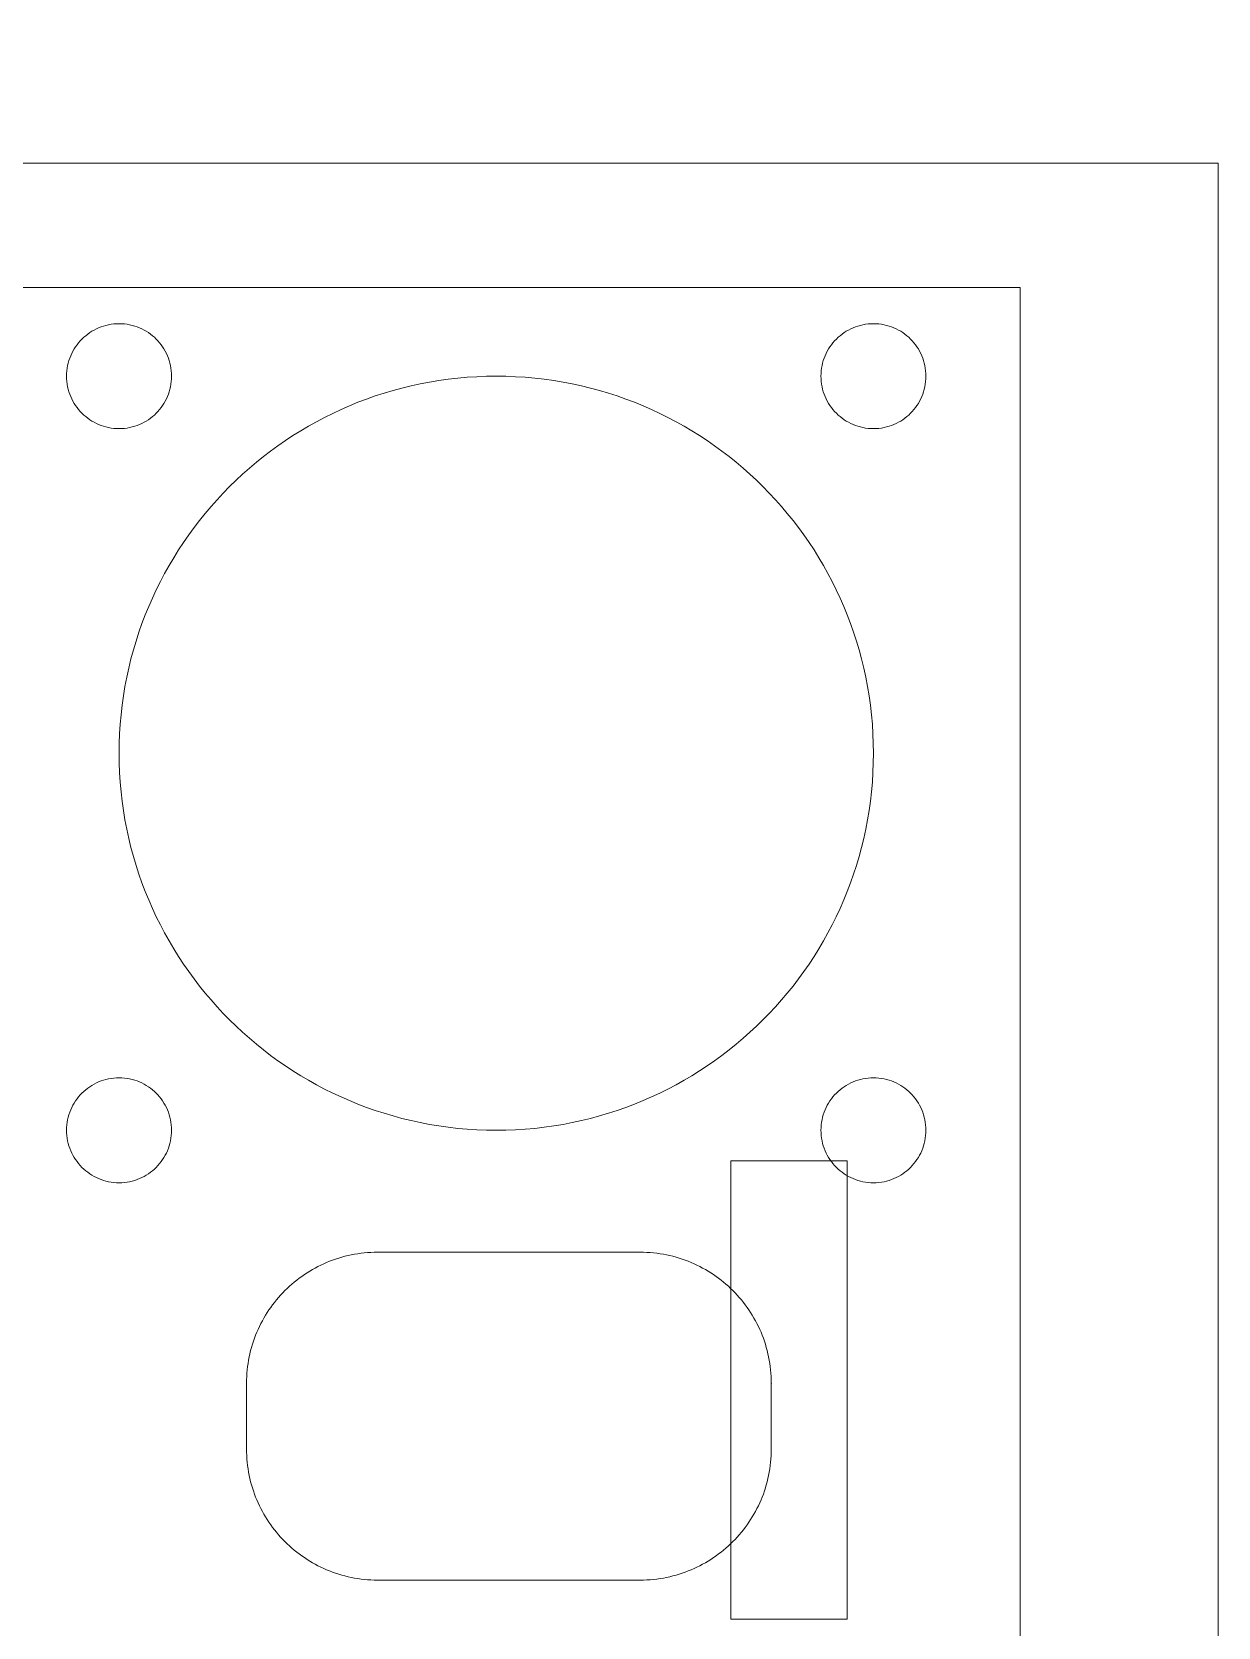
# Model space of a CAD drawing. Header units: inches. Extents: x 1096 to 1180, y 453 to 617.
# Drawn here: x 1143.54 to 1179.71, y 567.85 to 616.5 of the extents above; entities that cross this region are included whole.
import ezdxf

# ---------------------------------------------------------------- set-up
doc = ezdxf.new("R2010")
doc.units = ezdxf.units.IN
doc.header["$MEASUREMENT"] = 0
doc.layers.add('48', color=7, linetype='Continuous')

# ---------------------------------------------------------------- blocks, each defined once
blk = doc.blocks.new('block 10')
at = {"layer": '48', "color": 7, "lineweight": 5, "true_color": 0xffffff}
blk.add_lwpolyline([(1164.847, 582.066), (1165.736, 582.066), (1166.625, 582.066), (1167.514, 582.066), (1168.403, 582.066)], dxfattribs=at)
blk = doc.blocks.new('block 11')
at = {"layer": '48', "color": 7, "lineweight": 5, "true_color": 0xffffff}
blk.add_lwpolyline([(1168.403, 582.066), (1168.403, 578.574), (1168.403, 575.081), (1168.403, 571.589), (1168.403, 568.096)], dxfattribs=at)
blk = doc.blocks.new('block 12')
at = {"layer": '48', "color": 7, "lineweight": 5, "true_color": 0xffffff}
blk.add_lwpolyline([(1168.403, 568.096), (1167.514, 568.096), (1166.625, 568.096), (1165.736, 568.096), (1164.847, 568.096)], dxfattribs=at)
blk = doc.blocks.new('block 13')
at = {"layer": '48', "color": 7, "lineweight": 5, "true_color": 0xffffff}
blk.add_lwpolyline([(1164.847, 568.096), (1164.847, 571.589), (1164.847, 575.081), (1164.847, 578.574), (1164.847, 582.066)], dxfattribs=at)
blk = doc.blocks.new('block 160')
at = {"layer": '48', "color": 7, "lineweight": 5, "true_color": 0xffffff}
blk.add_lwpolyline([(1150.086, 575.284), (1150.086, 574.784), (1150.086, 574.284), (1150.086, 573.784), (1150.086, 573.284)], dxfattribs=at)
blk = doc.blocks.new('block 161')
at = {"layer": '48', "color": 7, "lineweight": 5, "true_color": 0xffffff}
blk.add_open_spline([(1150.084, 573.284), (1150.085, 573.284), (1150.086, 573.283), (1150.086, 573.283), (1150.087, 573.283), (1150.087, 573.283), (1150.088, 573.283), (1150.088, 573.283), (1150.088, 573.283), (1150.089, 573.283), (1150.089, 573.284), (1150.089, 573.284), (1150.089, 573.284)], degree=3, knots=[0, 0, 0, 0, 1, 1, 1, 2, 2, 2, 3, 3, 3, 4, 4, 4, 4], dxfattribs=at)
blk = doc.blocks.new('block 162')
at = {"layer": '48', "color": 7, "lineweight": 5, "true_color": 0xffffff}
blk.add_open_spline([(1150.089, 575.284), (1150.088, 575.285), (1150.087, 575.285), (1150.086, 575.286), (1150.086, 575.286), (1150.085, 575.286), (1150.085, 575.286), (1150.085, 575.286), (1150.084, 575.286), (1150.084, 575.285), (1150.084, 575.285), (1150.084, 575.285), (1150.084, 575.284)], degree=3, knots=[0, 0, 0, 0, 1, 1, 1, 2, 2, 2, 3, 3, 3, 4, 4, 4, 4], dxfattribs=at)
blk = doc.blocks.new('block 163')
at = {"layer": '48', "color": 7, "lineweight": 5, "true_color": 0xffffff}
blk.add_open_spline([(1150.086, 573.284), (1150.086, 572.732), (1150.198, 572.206), (1150.401, 571.727), (1150.603, 571.249), (1150.896, 570.818), (1151.258, 570.456), (1151.62, 570.094), (1152.051, 569.801), (1152.529, 569.599), (1153.008, 569.396), (1153.534, 569.284), (1154.086, 569.284)], degree=3, knots=[0, 0, 0, 0, 1, 1, 1, 2, 2, 2, 3, 3, 3, 4, 4, 4, 4], dxfattribs=at)
blk = doc.blocks.new('block 164')
at = {"layer": '48', "color": 7, "lineweight": 5, "true_color": 0xffffff}
blk.add_open_spline([(1150.089, 573.284), (1150.088, 573.285), (1150.087, 573.285), (1150.086, 573.286), (1150.086, 573.286), (1150.085, 573.286), (1150.085, 573.286), (1150.085, 573.286), (1150.084, 573.286), (1150.084, 573.285), (1150.084, 573.285), (1150.084, 573.285), (1150.084, 573.284)], degree=3, knots=[0, 0, 0, 0, 1, 1, 1, 2, 2, 2, 3, 3, 3, 4, 4, 4, 4], dxfattribs=at)
blk = doc.blocks.new('block 165')
at = {"layer": '48', "color": 7, "lineweight": 5, "true_color": 0xffffff}
blk.add_open_spline([(1154.086, 569.282), (1154.087, 569.283), (1154.087, 569.284), (1154.088, 569.284), (1154.088, 569.285), (1154.088, 569.285), (1154.088, 569.286), (1154.088, 569.286), (1154.088, 569.286), (1154.087, 569.287), (1154.087, 569.287), (1154.087, 569.287), (1154.086, 569.287)], degree=3, knots=[0, 0, 0, 0, 1, 1, 1, 2, 2, 2, 3, 3, 3, 4, 4, 4, 4], dxfattribs=at)
blk = doc.blocks.new('block 166')
at = {"layer": '48', "color": 7, "lineweight": 5, "true_color": 0xffffff}
blk.add_lwpolyline([(1154.086, 569.284), (1156.086, 569.284), (1158.086, 569.284), (1160.086, 569.284), (1162.086, 569.284)], dxfattribs=at)
blk = doc.blocks.new('block 167')
at = {"layer": '48', "color": 7, "lineweight": 5, "true_color": 0xffffff}
blk.add_open_spline([(1162.086, 569.282), (1162.087, 569.283), (1162.087, 569.284), (1162.088, 569.284), (1162.088, 569.285), (1162.088, 569.285), (1162.088, 569.286), (1162.088, 569.286), (1162.088, 569.286), (1162.087, 569.287), (1162.087, 569.287), (1162.087, 569.287), (1162.086, 569.287)], degree=3, knots=[0, 0, 0, 0, 1, 1, 1, 2, 2, 2, 3, 3, 3, 4, 4, 4, 4], dxfattribs=at)
blk = doc.blocks.new('block 168')
at = {"layer": '48', "color": 7, "lineweight": 5, "true_color": 0xffffff}
blk.add_open_spline([(1154.086, 569.287), (1154.086, 569.286), (1154.085, 569.285), (1154.085, 569.284), (1154.085, 569.284), (1154.085, 569.283), (1154.085, 569.283), (1154.085, 569.283), (1154.085, 569.282), (1154.085, 569.282), (1154.086, 569.282), (1154.086, 569.282), (1154.086, 569.282)], degree=3, knots=[0, 0, 0, 0, 1, 1, 1, 2, 2, 2, 3, 3, 3, 4, 4, 4, 4], dxfattribs=at)
blk = doc.blocks.new('block 169')
at = {"layer": '48', "color": 7, "lineweight": 5, "true_color": 0xffffff}
blk.add_open_spline([(1162.086, 569.284), (1162.639, 569.284), (1163.165, 569.396), (1163.643, 569.599), (1164.122, 569.801), (1164.553, 570.094), (1164.915, 570.456), (1165.277, 570.818), (1165.57, 571.249), (1165.772, 571.727), (1165.974, 572.206), (1166.086, 572.732), (1166.086, 573.284)], degree=3, knots=[0, 0, 0, 0, 1, 1, 1, 2, 2, 2, 3, 3, 3, 4, 4, 4, 4], dxfattribs=at)
blk = doc.blocks.new('block 170')
at = {"layer": '48', "color": 7, "lineweight": 5, "true_color": 0xffffff}
blk.add_open_spline([(1162.086, 569.287), (1162.086, 569.286), (1162.085, 569.285), (1162.085, 569.284), (1162.085, 569.284), (1162.085, 569.283), (1162.085, 569.283), (1162.085, 569.283), (1162.085, 569.282), (1162.085, 569.282), (1162.086, 569.282), (1162.086, 569.282), (1162.086, 569.282)], degree=3, knots=[0, 0, 0, 0, 1, 1, 1, 2, 2, 2, 3, 3, 3, 4, 4, 4, 4], dxfattribs=at)
blk = doc.blocks.new('block 171')
at = {"layer": '48', "color": 7, "lineweight": 5, "true_color": 0xffffff}
blk.add_open_spline([(1166.089, 573.284), (1166.088, 573.285), (1166.087, 573.285), (1166.086, 573.286), (1166.086, 573.286), (1166.085, 573.286), (1166.085, 573.286), (1166.085, 573.286), (1166.084, 573.286), (1166.084, 573.285), (1166.084, 573.285), (1166.084, 573.285), (1166.084, 573.284)], degree=3, knots=[0, 0, 0, 0, 1, 1, 1, 2, 2, 2, 3, 3, 3, 4, 4, 4, 4], dxfattribs=at)
blk = doc.blocks.new('block 172')
at = {"layer": '48', "color": 7, "lineweight": 5, "true_color": 0xffffff}
blk.add_lwpolyline([(1166.086, 573.284), (1166.086, 573.784), (1166.086, 574.284), (1166.086, 574.784), (1166.086, 575.284)], dxfattribs=at)
blk = doc.blocks.new('block 173')
at = {"layer": '48', "color": 7, "lineweight": 5, "true_color": 0xffffff}
blk.add_open_spline([(1166.089, 575.284), (1166.088, 575.285), (1166.087, 575.285), (1166.086, 575.286), (1166.086, 575.286), (1166.085, 575.286), (1166.085, 575.286), (1166.085, 575.286), (1166.084, 575.286), (1166.084, 575.285), (1166.084, 575.285), (1166.084, 575.285), (1166.084, 575.284)], degree=3, knots=[0, 0, 0, 0, 1, 1, 1, 2, 2, 2, 3, 3, 3, 4, 4, 4, 4], dxfattribs=at)
blk = doc.blocks.new('block 174')
at = {"layer": '48', "color": 7, "lineweight": 5, "true_color": 0xffffff}
blk.add_open_spline([(1166.084, 573.284), (1166.085, 573.284), (1166.086, 573.283), (1166.086, 573.283), (1166.087, 573.283), (1166.087, 573.283), (1166.088, 573.283), (1166.088, 573.283), (1166.088, 573.283), (1166.089, 573.283), (1166.089, 573.284), (1166.089, 573.284), (1166.089, 573.284)], degree=3, knots=[0, 0, 0, 0, 1, 1, 1, 2, 2, 2, 3, 3, 3, 4, 4, 4, 4], dxfattribs=at)
blk = doc.blocks.new('block 175')
at = {"layer": '48', "color": 7, "lineweight": 5, "true_color": 0xffffff}
blk.add_open_spline([(1166.086, 575.284), (1166.086, 575.837), (1165.974, 576.363), (1165.772, 576.841), (1165.57, 577.32), (1165.277, 577.751), (1164.915, 578.113), (1164.553, 578.475), (1164.122, 578.768), (1163.643, 578.97), (1163.165, 579.172), (1162.639, 579.284), (1162.086, 579.284)], degree=3, knots=[0, 0, 0, 0, 1, 1, 1, 2, 2, 2, 3, 3, 3, 4, 4, 4, 4], dxfattribs=at)
blk = doc.blocks.new('block 176')
at = {"layer": '48', "color": 7, "lineweight": 5, "true_color": 0xffffff}
blk.add_open_spline([(1166.084, 575.284), (1166.085, 575.284), (1166.086, 575.283), (1166.086, 575.283), (1166.087, 575.283), (1166.087, 575.283), (1166.088, 575.283), (1166.088, 575.283), (1166.088, 575.283), (1166.089, 575.283), (1166.089, 575.284), (1166.089, 575.284), (1166.089, 575.284)], degree=3, knots=[0, 0, 0, 0, 1, 1, 1, 2, 2, 2, 3, 3, 3, 4, 4, 4, 4], dxfattribs=at)
blk = doc.blocks.new('block 177')
at = {"layer": '48', "color": 7, "lineweight": 5, "true_color": 0xffffff}
blk.add_open_spline([(1162.086, 579.287), (1162.086, 579.286), (1162.085, 579.285), (1162.085, 579.284), (1162.085, 579.284), (1162.085, 579.283), (1162.085, 579.283), (1162.085, 579.283), (1162.085, 579.282), (1162.085, 579.282), (1162.086, 579.282), (1162.086, 579.282), (1162.086, 579.282)], degree=3, knots=[0, 0, 0, 0, 1, 1, 1, 2, 2, 2, 3, 3, 3, 4, 4, 4, 4], dxfattribs=at)
blk = doc.blocks.new('block 178')
at = {"layer": '48', "color": 7, "lineweight": 5, "true_color": 0xffffff}
blk.add_lwpolyline([(1162.086, 579.284), (1160.086, 579.284), (1158.086, 579.284), (1156.086, 579.284), (1154.086, 579.284)], dxfattribs=at)
blk = doc.blocks.new('block 179')
at = {"layer": '48', "color": 7, "lineweight": 5, "true_color": 0xffffff}
blk.add_open_spline([(1154.086, 579.287), (1154.086, 579.286), (1154.085, 579.285), (1154.085, 579.284), (1154.085, 579.284), (1154.085, 579.283), (1154.085, 579.283), (1154.085, 579.283), (1154.085, 579.282), (1154.085, 579.282), (1154.086, 579.282), (1154.086, 579.282), (1154.086, 579.282)], degree=3, knots=[0, 0, 0, 0, 1, 1, 1, 2, 2, 2, 3, 3, 3, 4, 4, 4, 4], dxfattribs=at)
blk = doc.blocks.new('block 180')
at = {"layer": '48', "color": 7, "lineweight": 5, "true_color": 0xffffff}
blk.add_open_spline([(1162.086, 579.282), (1162.087, 579.283), (1162.087, 579.284), (1162.088, 579.284), (1162.088, 579.285), (1162.088, 579.285), (1162.088, 579.286), (1162.088, 579.286), (1162.088, 579.286), (1162.087, 579.287), (1162.087, 579.287), (1162.087, 579.287), (1162.086, 579.287)], degree=3, knots=[0, 0, 0, 0, 1, 1, 1, 2, 2, 2, 3, 3, 3, 4, 4, 4, 4], dxfattribs=at)
blk = doc.blocks.new('block 181')
at = {"layer": '48', "color": 7, "lineweight": 5, "true_color": 0xffffff}
blk.add_open_spline([(1154.086, 579.284), (1153.534, 579.284), (1153.008, 579.172), (1152.529, 578.97), (1152.051, 578.768), (1151.62, 578.475), (1151.258, 578.113), (1150.896, 577.751), (1150.603, 577.32), (1150.401, 576.841), (1150.198, 576.363), (1150.086, 575.837), (1150.086, 575.284)], degree=3, knots=[0, 0, 0, 0, 1, 1, 1, 2, 2, 2, 3, 3, 3, 4, 4, 4, 4], dxfattribs=at)
blk = doc.blocks.new('block 182')
at = {"layer": '48', "color": 7, "lineweight": 5, "true_color": 0xffffff}
blk.add_open_spline([(1154.086, 579.282), (1154.087, 579.283), (1154.087, 579.284), (1154.088, 579.284), (1154.088, 579.285), (1154.088, 579.285), (1154.088, 579.286), (1154.088, 579.286), (1154.088, 579.286), (1154.087, 579.287), (1154.087, 579.287), (1154.087, 579.287), (1154.086, 579.287)], degree=3, knots=[0, 0, 0, 0, 1, 1, 1, 2, 2, 2, 3, 3, 3, 4, 4, 4, 4], dxfattribs=at)
blk = doc.blocks.new('block 183')
at = {"layer": '48', "color": 7, "lineweight": 5, "true_color": 0xffffff}
blk.add_open_spline([(1150.084, 575.284), (1150.085, 575.284), (1150.086, 575.283), (1150.086, 575.283), (1150.087, 575.283), (1150.087, 575.283), (1150.088, 575.283), (1150.088, 575.283), (1150.088, 575.283), (1150.089, 575.283), (1150.089, 575.284), (1150.089, 575.284), (1150.089, 575.284)], degree=3, knots=[0, 0, 0, 0, 1, 1, 1, 2, 2, 2, 3, 3, 3, 4, 4, 4, 4], dxfattribs=at)
blk = doc.blocks.new('block 198')
at = {"layer": '48', "color": 7, "lineweight": 5, "true_color": 0xffffff}
blk.add_open_spline([(1146.2, 581.402), (1146.421, 581.402), (1146.632, 581.447), (1146.823, 581.528), (1147.015, 581.609), (1147.187, 581.726), (1147.332, 581.871), (1147.476, 582.016), (1147.594, 582.188), (1147.675, 582.38), (1147.756, 582.571), (1147.8, 582.782), (1147.8, 583.002), (1147.8, 583.223), (1147.756, 583.434), (1147.675, 583.625), (1147.594, 583.817), (1147.476, 583.989), (1147.332, 584.134), (1147.187, 584.279), (1147.015, 584.396), (1146.823, 584.477), (1146.632, 584.558), (1146.421, 584.602), (1146.2, 584.602), (1145.979, 584.602), (1145.769, 584.558), (1145.578, 584.477), (1145.386, 584.396), (1145.214, 584.279), (1145.069, 584.134), (1144.924, 583.989), (1144.807, 583.817), (1144.726, 583.625), (1144.645, 583.434), (1144.6, 583.223), (1144.6, 583.002), (1144.6, 582.782), (1144.645, 582.571), (1144.726, 582.38), (1144.807, 582.188), (1144.924, 582.016), (1145.069, 581.871), (1145.214, 581.726), (1145.386, 581.609), (1145.578, 581.528), (1145.769, 581.447), (1145.979, 581.402), (1146.2, 581.402)], degree=3, knots=[0, 0, 0, 0, 1, 1, 1, 2, 2, 2, 3, 3, 3, 4, 4, 4, 5, 5, 5, 6, 6, 6, 7, 7, 7, 8, 8, 8, 9, 9, 9, 10, 10, 10, 11, 11, 11, 12, 12, 12, 13, 13, 13, 14, 14, 14, 15, 15, 15, 16, 16, 16, 16], dxfattribs=at)
blk = doc.blocks.new('block 199')
at = {"layer": '48', "color": 7, "lineweight": 5, "true_color": 0xffffff}
blk.add_open_spline([(1169.2, 604.402), (1169.421, 604.402), (1169.632, 604.447), (1169.823, 604.528), (1170.015, 604.609), (1170.187, 604.726), (1170.332, 604.871), (1170.476, 605.016), (1170.594, 605.188), (1170.675, 605.38), (1170.756, 605.571), (1170.8, 605.782), (1170.8, 606.002), (1170.8, 606.223), (1170.756, 606.434), (1170.675, 606.625), (1170.594, 606.817), (1170.476, 606.989), (1170.332, 607.134), (1170.187, 607.279), (1170.015, 607.396), (1169.823, 607.477), (1169.632, 607.558), (1169.421, 607.602), (1169.2, 607.602), (1168.979, 607.602), (1168.769, 607.558), (1168.578, 607.477), (1168.386, 607.396), (1168.214, 607.279), (1168.069, 607.134), (1167.924, 606.989), (1167.807, 606.817), (1167.726, 606.625), (1167.645, 606.434), (1167.6, 606.223), (1167.6, 606.002), (1167.6, 605.782), (1167.645, 605.571), (1167.726, 605.38), (1167.807, 605.188), (1167.924, 605.016), (1168.069, 604.871), (1168.214, 604.726), (1168.386, 604.609), (1168.578, 604.528), (1168.769, 604.447), (1168.979, 604.402), (1169.2, 604.402)], degree=3, knots=[0, 0, 0, 0, 1, 1, 1, 2, 2, 2, 3, 3, 3, 4, 4, 4, 5, 5, 5, 6, 6, 6, 7, 7, 7, 8, 8, 8, 9, 9, 9, 10, 10, 10, 11, 11, 11, 12, 12, 12, 13, 13, 13, 14, 14, 14, 15, 15, 15, 16, 16, 16, 16], dxfattribs=at)
blk = doc.blocks.new('block 200')
at = {"layer": '48', "color": 7, "lineweight": 5, "true_color": 0xffffff}
blk.add_open_spline([(1146.2, 604.402), (1146.421, 604.402), (1146.632, 604.447), (1146.823, 604.528), (1147.015, 604.609), (1147.187, 604.726), (1147.332, 604.871), (1147.476, 605.016), (1147.594, 605.188), (1147.675, 605.38), (1147.756, 605.571), (1147.8, 605.782), (1147.8, 606.002), (1147.8, 606.223), (1147.756, 606.434), (1147.675, 606.625), (1147.594, 606.817), (1147.476, 606.989), (1147.332, 607.134), (1147.187, 607.279), (1147.015, 607.396), (1146.823, 607.477), (1146.632, 607.558), (1146.421, 607.602), (1146.2, 607.602), (1145.979, 607.602), (1145.769, 607.558), (1145.578, 607.477), (1145.386, 607.396), (1145.214, 607.279), (1145.069, 607.134), (1144.924, 606.989), (1144.807, 606.817), (1144.726, 606.625), (1144.645, 606.434), (1144.6, 606.223), (1144.6, 606.002), (1144.6, 605.782), (1144.645, 605.571), (1144.726, 605.38), (1144.807, 605.188), (1144.924, 605.016), (1145.069, 604.871), (1145.214, 604.726), (1145.386, 604.609), (1145.578, 604.528), (1145.769, 604.447), (1145.979, 604.402), (1146.2, 604.402)], degree=3, knots=[0, 0, 0, 0, 1, 1, 1, 2, 2, 2, 3, 3, 3, 4, 4, 4, 5, 5, 5, 6, 6, 6, 7, 7, 7, 8, 8, 8, 9, 9, 9, 10, 10, 10, 11, 11, 11, 12, 12, 12, 13, 13, 13, 14, 14, 14, 15, 15, 15, 16, 16, 16, 16], dxfattribs=at)
blk = doc.blocks.new('block 202')
at = {"layer": '48', "color": 7, "lineweight": 5, "true_color": 0xffffff}
blk.add_open_spline([(1157.7, 583.002), (1159.288, 583.002), (1160.801, 583.324), (1162.177, 583.906), (1163.552, 584.488), (1164.791, 585.33), (1165.832, 586.371), (1166.873, 587.411), (1167.715, 588.65), (1168.297, 590.026), (1168.878, 591.402), (1169.2, 592.915), (1169.2, 594.502), (1169.2, 596.09), (1168.878, 597.603), (1168.297, 598.979), (1167.715, 600.355), (1166.873, 601.594), (1165.832, 602.634), (1164.791, 603.675), (1163.552, 604.517), (1162.177, 605.099), (1160.801, 605.681), (1159.288, 606.002), (1157.7, 606.002), (1156.112, 606.002), (1154.6, 605.681), (1153.224, 605.099), (1151.848, 604.517), (1150.609, 603.675), (1149.569, 602.634), (1148.528, 601.594), (1147.686, 600.355), (1147.104, 598.979), (1146.522, 597.603), (1146.2, 596.09), (1146.2, 594.502), (1146.2, 592.915), (1146.522, 591.402), (1147.104, 590.026), (1147.686, 588.65), (1148.528, 587.411), (1149.569, 586.371), (1150.609, 585.33), (1151.848, 584.488), (1153.224, 583.906), (1154.6, 583.324), (1156.112, 583.002), (1157.7, 583.002)], degree=3, knots=[0, 0, 0, 0, 1, 1, 1, 2, 2, 2, 3, 3, 3, 4, 4, 4, 5, 5, 5, 6, 6, 6, 7, 7, 7, 8, 8, 8, 9, 9, 9, 10, 10, 10, 11, 11, 11, 12, 12, 12, 13, 13, 13, 14, 14, 14, 15, 15, 15, 16, 16, 16, 16], dxfattribs=at)
blk = doc.blocks.new('block 203')
at = {"layer": '48', "color": 7, "lineweight": 5, "true_color": 0xffffff}
blk.add_open_spline([(1169.2, 581.402), (1169.421, 581.402), (1169.632, 581.447), (1169.823, 581.528), (1170.015, 581.609), (1170.187, 581.726), (1170.332, 581.871), (1170.476, 582.016), (1170.594, 582.188), (1170.675, 582.38), (1170.756, 582.571), (1170.8, 582.782), (1170.8, 583.002), (1170.8, 583.223), (1170.756, 583.434), (1170.675, 583.625), (1170.594, 583.817), (1170.476, 583.989), (1170.332, 584.134), (1170.187, 584.279), (1170.015, 584.396), (1169.823, 584.477), (1169.632, 584.558), (1169.421, 584.602), (1169.2, 584.602), (1168.979, 584.602), (1168.769, 584.558), (1168.578, 584.477), (1168.386, 584.396), (1168.214, 584.279), (1168.069, 584.134), (1167.924, 583.989), (1167.807, 583.817), (1167.726, 583.625), (1167.645, 583.434), (1167.6, 583.223), (1167.6, 583.002), (1167.6, 582.782), (1167.645, 582.571), (1167.726, 582.38), (1167.807, 582.188), (1167.924, 582.016), (1168.069, 581.871), (1168.214, 581.726), (1168.386, 581.609), (1168.578, 581.528), (1168.769, 581.447), (1168.979, 581.402), (1169.2, 581.402)], degree=3, knots=[0, 0, 0, 0, 1, 1, 1, 2, 2, 2, 3, 3, 3, 4, 4, 4, 5, 5, 5, 6, 6, 6, 7, 7, 7, 8, 8, 8, 9, 9, 9, 10, 10, 10, 11, 11, 11, 12, 12, 12, 13, 13, 13, 14, 14, 14, 15, 15, 15, 16, 16, 16, 16], dxfattribs=at)

msp = doc.modelspace()

# ---------------------------------------------------------------- linework, layer by layer
at = {"layer": '48', "color": 7, "lineweight": 5, "true_color": 0xffffff}
for points, knots in [([(1095.698, 456.502), (1095.698, 456.502), (1095.698, 534.507), (1095.698, 534.507), (1095.698, 534.507), (1099.703, 534.507), (1099.703, 534.507), (1099.703, 534.507), (1099.698, 534.507), (1099.698, 534.507), (1099.698, 534.507), (1099.698, 616.502), (1099.698, 616.502), (1099.698, 616.502), (1137.71, 616.502), (1137.71, 616.502), (1137.71, 616.502), (1137.703, 616.502), (1137.703, 616.502), (1137.703, 616.502), (1137.703, 612.502), (1137.703, 612.502), (1137.703, 612.502), (1179.708, 612.502), (1179.708, 612.502), (1179.708, 612.502), (1179.708, 534.497), (1179.708, 534.497), (1179.708, 534.497), (1175.703, 534.497), (1175.703, 534.497), (1175.703, 534.497), (1175.71, 534.497), (1175.71, 534.497), (1175.71, 534.497), (1175.71, 452.502), (1175.71, 452.502), (1175.71, 452.502), (1137.695, 452.502), (1137.695, 452.502), (1137.695, 452.502), (1137.703, 452.502), (1137.703, 452.502), (1137.703, 452.502), (1137.703, 456.502), (1137.703, 456.502), (1137.703, 456.502), (1095.698, 456.502), (1095.698, 456.502), (1095.698, 456.502), (1095.698, 456.502), (1095.698, 456.502), (1095.698, 456.502), (1095.698, 456.502), (1095.698, 456.502), (1095.698, 456.502), (1095.698, 456.502), (1095.698, 456.502), (1095.698, 456.502), (1095.698, 456.502), (1095.698, 456.502), (1095.698, 456.502), (1095.698, 456.502), (1095.698, 456.502), (1095.698, 456.502), (1095.698, 456.502), (1095.698, 456.502), (1095.698, 456.502), (1095.698, 456.502), (1095.698, 456.502), (1095.698, 456.502), (1095.698, 456.502), (1095.698, 456.502), (1095.698, 456.502), (1095.698, 456.502), (1095.698, 456.502), (1095.698, 456.502), (1095.698, 456.502), (1095.698, 456.502), (1095.698, 456.502), (1095.698, 456.502), (1095.698, 456.502), (1095.698, 456.502), (1095.698, 456.502), (1095.698, 456.502), (1095.698, 456.502), (1095.698, 456.502), (1095.698, 456.502), (1095.698, 456.502), (1095.698, 456.502), (1095.698, 456.502), (1095.698, 456.502), (1095.698, 456.502), (1095.698, 456.502), (1095.698, 456.502), (1095.698, 456.502), (1095.698, 456.502), (1095.698, 456.502), (1095.698, 456.502), (1095.698, 456.502), (1095.698, 456.502), (1095.698, 456.502), (1095.698, 456.502), (1095.698, 456.502), (1095.698, 456.502), (1095.698, 456.502), (1095.698, 456.502), (1095.698, 456.502), (1095.698, 456.502), (1095.698, 456.502), (1095.698, 456.502), (1095.698, 456.502), (1095.698, 456.502), (1095.698, 456.502), (1095.698, 456.502), (1095.698, 456.502), (1095.698, 456.502), (1095.698, 456.502), (1095.698, 456.502), (1095.698, 456.502), (1095.698, 456.502), (1095.698, 456.502), (1095.698, 456.502), (1095.698, 456.502)], [0, 0, 0, 0, 1, 1, 1, 2, 2, 2, 3, 3, 3, 4, 4, 4, 5, 5, 5, 6, 6, 6, 7, 7, 7, 8, 8, 8, 9, 9, 9, 10, 10, 10, 11, 11, 11, 12, 12, 12, 13, 13, 13, 14, 14, 14, 15, 15, 15, 16, 16, 16, 17, 17, 17, 18, 18, 18, 19, 19, 19, 20, 20, 20, 21, 21, 21, 22, 22, 22, 23, 23, 23, 24, 24, 24, 25, 25, 25, 26, 26, 26, 27, 27, 27, 28, 28, 28, 29, 29, 29, 30, 30, 30, 31, 31, 31, 32, 32, 32, 33, 33, 33, 34, 34, 34, 35, 35, 35, 36, 36, 36, 37, 37, 37, 38, 38, 38, 39, 39, 39, 40, 40, 40, 41, 41, 41, 41]), ([(1162.088, 526.092), (1162.088, 526.092), (1162.088, 542.964), (1162.088, 542.964), (1162.088, 542.964), (1173.673, 542.964), (1173.673, 542.964), (1173.673, 542.964), (1173.673, 608.704), (1173.673, 608.704), (1173.673, 608.704), (1101.771, 608.704), (1101.771, 608.704), (1101.771, 608.704), (1101.771, 543.119), (1101.771, 543.119), (1101.771, 543.119), (1113.749, 543.119), (1113.749, 543.119), (1113.749, 543.119), (1113.749, 526.219), (1113.749, 526.219), (1113.749, 526.219), (1101.771, 526.219), (1101.771, 526.219), (1101.771, 526.219), (1101.771, 502.915), (1101.771, 502.915), (1101.771, 502.915), (1127.644, 502.915), (1127.644, 502.915), (1127.644, 502.915), (1127.644, 486.226), (1127.644, 486.226), (1127.644, 486.226), (1101.771, 486.226), (1101.771, 486.226), (1101.771, 486.226), (1101.722, 458.808), (1101.722, 458.808), (1101.722, 458.808), (1173.717, 458.808), (1173.717, 458.808), (1173.717, 458.808), (1173.717, 486.226), (1173.717, 486.226), (1173.717, 486.226), (1147.843, 486.226), (1147.843, 486.226), (1147.843, 486.226), (1147.843, 502.915), (1147.843, 502.915), (1147.843, 502.915), (1173.717, 502.915), (1173.717, 502.915), (1173.717, 502.915), (1173.672, 526.092), (1173.672, 526.092), (1173.672, 526.092), (1162.088, 526.092), (1162.088, 526.092)], [0, 0, 0, 0, 1, 1, 1, 2, 2, 2, 3, 3, 3, 4, 4, 4, 5, 5, 5, 6, 6, 6, 7, 7, 7, 8, 8, 8, 9, 9, 9, 10, 10, 10, 11, 11, 11, 12, 12, 12, 13, 13, 13, 14, 14, 14, 15, 15, 15, 16, 16, 16, 17, 17, 17, 18, 18, 18, 19, 19, 19, 20, 20, 20, 20])]:
    msp.add_open_spline(points, degree=3, knots=knots, dxfattribs=at)

# ---------------------------------------------------------------- block references
at = {"layer": '48'}
for name in ['block 200', 'block 199', 'block 202', 'block 198', 'block 203', 'block 10', 'block 13', 'block 11', 'block 181', 'block 179', 'block 182', 'block 178', 'block 177', 'block 180', 'block 175', 'block 162', 'block 183', 'block 160', 'block 173', 'block 176', 'block 172', 'block 164', 'block 161', 'block 163', 'block 169', 'block 171', 'block 174', 'block 168', 'block 165', 'block 166', 'block 170', 'block 167', 'block 12']:
    msp.add_blockref(name, (0, 0), dxfattribs=at)

doc.saveas('drawing.dxf')
